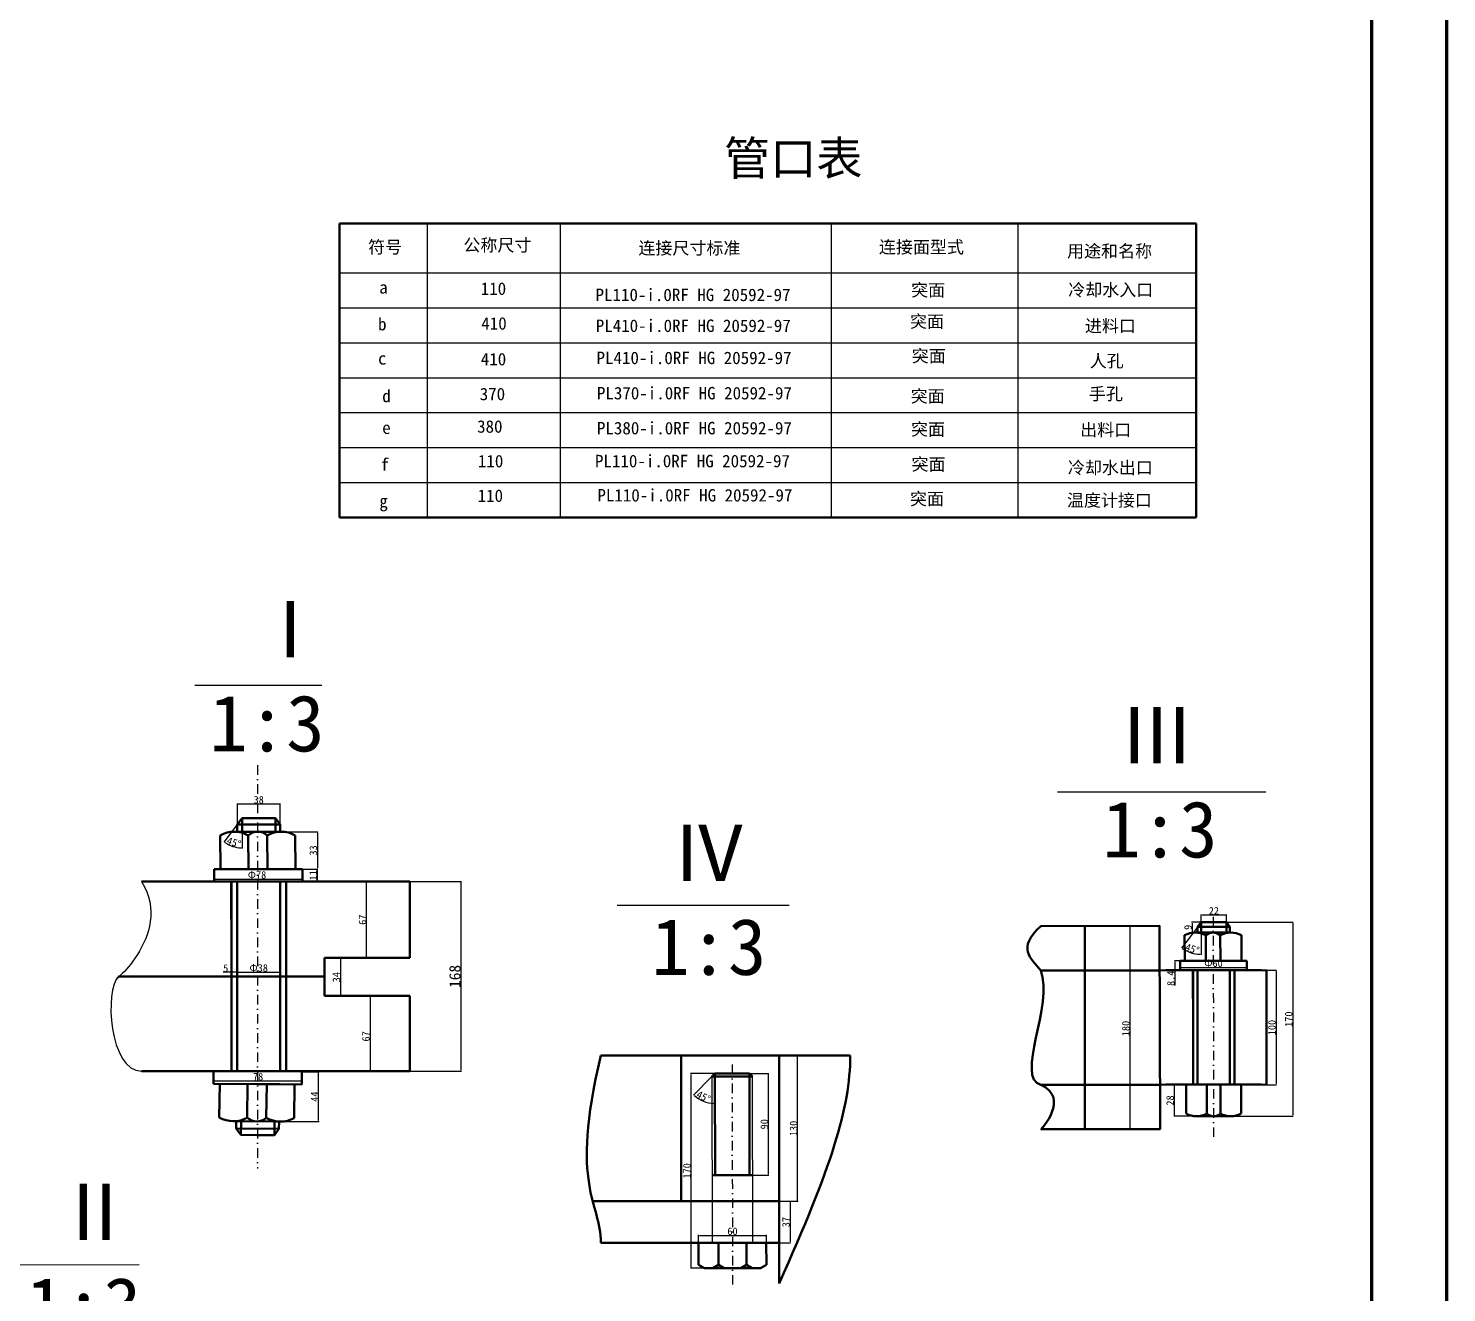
# Model space of a CAD drawing. Header units: millimetres. Extents: x 1899 to 10309, y 746 to 12636.
# Drawn here: x 6539 to 10309, y 4807 to 8168 of the extents above; entities that cross this region are included whole.
import ezdxf
from ezdxf.enums import TextEntityAlignment as Align

# ---------------------------------------------------------------- set-up
doc = ezdxf.new("R2010")
doc.units = ezdxf.units.MM
doc.linetypes.add('DASHDOTX2', pattern=[50.8, 25.4, -12.7, 0, -12.7])
for name, color, linetype, lineweight in [('中心线', 3, 'DASHDOTX2', 25), ('图幅线', 4, 'Continuous', 70), ('填充', 4, 'Continuous', 25), ('粗实线', 4, 'Continuous', 50), ('细实线', 2, 'Continuous', 25)]:
    doc.layers.add(name, color=color, linetype=linetype, lineweight=lineweight)
doc.layers.add('文字', color=7, linetype='Continuous')
doc.styles.get("Standard").update_dxf_attribs({"font": 'simfang.ttf'})
doc.dimstyles.new('ISO-25', dxfattribs={"dimtxt": 2.5, "dimasz": 2.5, "dimexe": 1.25, "dimexo": 0.625, "dimtad": 1, "dimtxsty": 'Standard', "dimcen": 2.5, "dimadec": 0, "dimazin": 0, "dimtfac": 1, "dimtmove": 0, "dimatfit": 3, "dimfxl": 1, "dimarcsym": 0})

# ---------------------------------------------------------------- blocks, each defined once
blk = doc.blocks.new('*D228')
at = {"layer": 'Defpoints', "color": 0, "transparency": 16777216}
for p in [(7553.5, 5899.7), (7553.5, 5395.7), (7689.2, 5395.7)]:
    blk.add_point(p, dxfattribs=at)
at = {"layer": '细实线', "color": 0, "lineweight": -2, "transparency": 16777216}
for p, q in [((7554.1, 5899.7), (7690.4, 5899.7)), ((7689.2, 5897.2), (7689.2, 5398.2)), ((7554.1, 5395.7), (7690.4, 5395.7))]:
    blk.add_line(p, q, dxfattribs=at)
at = {"layer": '细实线', "color": 0, "transparency": 16777216}
for points in [[(7688.7, 5897.2), (7689.6, 5897.2), (7689.2, 5899.7)], [(7688.7, 5398.2), (7689.6, 5398.2), (7689.2, 5395.7)]]:
    blk.add_solid(points, dxfattribs=at)
at = {"layer": '细实线', "color": 0, "transparency": 16777216, "insert": (7673.2, 5647.7), "char_height": 2.5, "attachment_point": 5, "rotation": 90}
blk.add_mtext('{\\H12x;168}', dxfattribs=at)
blk = doc.blocks.new('*D229')
at = {"layer": 'Defpoints', "color": 0, "transparency": 16777216}
for p in [(7208.3, 5658.7), (7094.7, 5647.7), (7208.3, 5647.7)]:
    blk.add_point(p, dxfattribs=at)
at = {"layer": '细实线', "color": 0, "lineweight": -2, "transparency": 16777216}
for p, q in [((7094.7, 5648.3), (7094.7, 5660)), ((7097.2, 5658.7), (7205.8, 5658.7)), ((7208.3, 5648.3), (7208.3, 5660))]:
    blk.add_line(p, q, dxfattribs=at)
at = {"layer": '细实线', "color": 0, "transparency": 16777216}
for points in [[(7097.2, 5659.1), (7097.2, 5658.3), (7094.7, 5658.7)], [(7205.8, 5659.1), (7205.8, 5658.3), (7208.3, 5658.7)]]:
    blk.add_solid(points, dxfattribs=at)
at = {"layer": '细实线', "color": 0, "transparency": 16777216, "insert": (7151.5, 5670), "char_height": 2.5, "attachment_point": 5}
blk.add_mtext('{\\H8x;Φ38}', dxfattribs=at)
blk = doc.blocks.new('*D230')
at = {"layer": 'Defpoints', "color": 0, "transparency": 16777216}
for p in [(7094.7, 5658.7), (7078.9, 5647.7), (7094.7, 5647.7)]:
    blk.add_point(p, dxfattribs=at)
at = {"layer": '细实线', "color": 0, "lineweight": -2, "transparency": 16777216}
for p, q in [((7078.9, 5658.7), (7056.6, 5658.7)), ((7078.9, 5648.3), (7078.9, 5660)), ((7092.2, 5658.7), (7081.4, 5658.7)), ((7094.7, 5648.4), (7094.7, 5660))]:
    blk.add_line(p, q, dxfattribs=at)
at = {"layer": '细实线', "color": 0, "transparency": 16777216}
for points in [[(7081.4, 5659.2), (7081.4, 5658.3), (7078.9, 5658.7)], [(7092.2, 5659.2), (7092.2, 5658.3), (7094.7, 5658.7)]]:
    blk.add_solid(points, dxfattribs=at)
at = {"layer": '细实线', "color": 0, "transparency": 16777216, "insert": (7063.9, 5669.5), "char_height": 2.5, "attachment_point": 5}
blk.add_mtext('{\\H8x;5}', dxfattribs=at)
blk = doc.blocks.new('*D231')
at = {"layer": 'Defpoints', "color": 0, "transparency": 16777216}
for p in [(7033.2, 5916.4), (7268, 5916.4), (7268, 5906)]:
    blk.add_point(p, dxfattribs=at)
at = {"layer": '细实线', "color": 0, "lineweight": -2, "transparency": 16777216}
for p, q in [((7033.2, 5915.7), (7033.2, 5904.7)), ((7035.7, 5906), (7265.5, 5906)), ((7268, 5915.7), (7268, 5904.7))]:
    blk.add_line(p, q, dxfattribs=at)
at = {"layer": '细实线', "color": 0, "transparency": 16777216}
for points in [[(7035.7, 5906.4), (7035.7, 5905.6), (7033.2, 5906)], [(7265.5, 5906.4), (7265.5, 5905.6), (7268, 5906)]]:
    blk.add_solid(points, dxfattribs=at)
at = {"layer": '细实线', "color": 0, "transparency": 16777216, "insert": (7147, 5917.3), "char_height": 2.5, "attachment_point": 5}
blk.add_mtext('{\\H8x;Φ78}', dxfattribs=at)
blk = doc.blocks.new('*D232')
at = {"layer": 'Defpoints', "color": 0, "transparency": 16777216}
for p in [(7208.3, 6106.4), (7094.7, 6051.7), (7208.3, 6051.7)]:
    blk.add_point(p, dxfattribs=at)
at = {"layer": '细实线', "color": 0, "lineweight": -2, "transparency": 16777216}
for p, q in [((7094.7, 6052.3), (7094.7, 6107.6)), ((7097.2, 6106.4), (7205.8, 6106.4)), ((7208.3, 6052.3), (7208.3, 6107.6))]:
    blk.add_line(p, q, dxfattribs=at)
at = {"layer": '细实线', "color": 0, "transparency": 16777216}
for points in [[(7097.2, 6106.8), (7097.2, 6105.9), (7094.7, 6106.4)], [(7205.8, 6106.8), (7205.8, 6105.9), (7208.3, 6106.4)]]:
    blk.add_solid(points, dxfattribs=at)
at = {"layer": '细实线', "color": 0, "transparency": 16777216, "insert": (7151.5, 6117.2), "char_height": 2.5, "attachment_point": 5}
blk.add_mtext('{\\H8x;38}', dxfattribs=at)
blk = doc.blocks.new('*D233')
at = {"layer": 'Defpoints', "color": 0, "transparency": 16777216}
for p in [(7148.6, 6032.3), (7148.6, 5933), (7307.5, 5933)]:
    blk.add_point(p, dxfattribs=at)
at = {"layer": '细实线', "color": 0, "lineweight": -2, "transparency": 16777216}
for p, q in [((7149.2, 6032.3), (7308.8, 6032.3)), ((7307.5, 6029.8), (7307.5, 5935.5)), ((7149.2, 5933), (7308.8, 5933))]:
    blk.add_line(p, q, dxfattribs=at)
at = {"layer": '细实线', "color": 0, "transparency": 16777216}
for points in [[(7307.1, 6029.8), (7307.9, 6029.8), (7307.5, 6032.3)], [(7307.1, 5935.5), (7307.9, 5935.5), (7307.5, 5933)]]:
    blk.add_solid(points, dxfattribs=at)
at = {"layer": '细实线', "color": 0, "transparency": 16777216, "insert": (7296.7, 5982.6), "char_height": 2.5, "attachment_point": 5, "rotation": 90}
blk.add_mtext('{\\H8x;33}', dxfattribs=at)
blk = doc.blocks.new('*D234')
at = {"layer": 'Defpoints', "color": 0, "transparency": 16777216}
for p in [(7268, 5933), (7268, 5899.7), (7306.9, 5899.7)]:
    blk.add_point(p, dxfattribs=at)
at = {"layer": '细实线', "color": 0, "lineweight": -2, "transparency": 16777216}
for p, q in [((7268.6, 5933), (7308.1, 5933)), ((7306.9, 5930.5), (7306.9, 5902.2)), ((7268.6, 5899.7), (7308.1, 5899.7))]:
    blk.add_line(p, q, dxfattribs=at)
at = {"layer": '细实线', "color": 0, "transparency": 16777216}
for points in [[(7306.5, 5930.5), (7307.3, 5930.5), (7306.9, 5933)], [(7306.5, 5902.2), (7307.3, 5902.2), (7306.9, 5899.7)]]:
    blk.add_solid(points, dxfattribs=at)
at = {"layer": '细实线', "color": 0, "transparency": 16777216, "insert": (7296.2, 5916.4), "char_height": 2.5, "attachment_point": 5, "rotation": 90}
blk.add_mtext('{\\H8x;11}', dxfattribs=at)
blk = doc.blocks.new('*D235')
at = {"layer": 'Defpoints', "color": 0, "transparency": 16777216}
for p in [(7346.1, 5697.4), (7346.1, 5596.5), (7369, 5596.5)]:
    blk.add_point(p, dxfattribs=at)
at = {"layer": '细实线', "color": 0, "lineweight": -2, "transparency": 16777216}
for p, q in [((7346.7, 5697.4), (7370.2, 5697.4)), ((7369, 5694.9), (7369, 5599)), ((7346.7, 5596.5), (7370.2, 5596.5))]:
    blk.add_line(p, q, dxfattribs=at)
at = {"layer": '细实线', "color": 0, "transparency": 16777216}
for points in [[(7368.6, 5694.9), (7369.4, 5694.9), (7369, 5697.4)], [(7368.6, 5599), (7369.4, 5599), (7369, 5596.5)]]:
    blk.add_solid(points, dxfattribs=at)
at = {"layer": '细实线', "color": 0, "transparency": 16777216, "insert": (7358.1, 5645.7), "char_height": 2.5, "attachment_point": 5, "rotation": 90}
blk.add_mtext('{\\H8x;34}', dxfattribs=at)
blk = doc.blocks.new('*D236')
at = {"layer": 'Defpoints', "color": 0, "transparency": 16777216}
for p in [(7094.7, 6051.7), (7107.4, 6068.7), (7107.4, 6068.7), (7074.4, 5996.6), (7107.4, 6032.3)]:
    blk.add_point(p, dxfattribs=at)
at = {"layer": '细实线', "color": 0, "lineweight": -2, "transparency": 16777216}
for p, q in [((7094.3, 6051.2), (7059.1, 6004.2)), ((7107.4, 6031.6), (7107.4, 5988.1))]:
    blk.add_line(p, q, dxfattribs=at)
blk.add_arc((7107.4, 6068.7), 79.3, 234.919, 268.1945, dxfattribs=at)
at = {"layer": '细实线', "color": 0, "transparency": 16777216}
for points in [[(7061.6, 6003.4), (7062.1, 6004.1), (7059.8, 6005.2)], [(7104.9, 5989.8), (7104.9, 5989), (7107.4, 5989.4)]]:
    blk.add_solid(points, dxfattribs=at)
at = {"layer": '细实线', "color": 0, "transparency": 16777216, "insert": (7085.7, 6003.7), "char_height": 2.5, "attachment_point": 5, "rotation": 341.5567}
blk.add_mtext('{\\H8x;45°}', dxfattribs=at)
blk = doc.blocks.new('*D237')
at = {"layer": 'Defpoints', "color": 0, "transparency": 16777216}
for p in [(7553.5, 5596.5), (7447.5, 5395.7), (7553.5, 5395.7)]:
    blk.add_point(p, dxfattribs=at)
at = {"layer": '细实线', "color": 0, "lineweight": -2, "transparency": 16777216}
for p, q in [((7552.9, 5596.5), (7446.2, 5596.5)), ((7447.5, 5594), (7447.5, 5398.2)), ((7552.9, 5395.7), (7446.2, 5395.7))]:
    blk.add_line(p, q, dxfattribs=at)
at = {"layer": '细实线', "color": 0, "transparency": 16777216}
for points in [[(7447, 5594), (7447.9, 5594), (7447.5, 5596.5)], [(7447, 5398.2), (7447.9, 5398.2), (7447.5, 5395.7)]]:
    blk.add_solid(points, dxfattribs=at)
at = {"layer": '细实线', "color": 0, "transparency": 16777216, "insert": (7436.6, 5488.3), "char_height": 2.5, "attachment_point": 5, "rotation": 90}
blk.add_mtext('{\\H8x;67}', dxfattribs=at)
blk = doc.blocks.new('*D238')
at = {"layer": 'Defpoints', "color": 0, "transparency": 16777216}
for p in [(7438.4, 5899.7), (7439.8, 5899.7), (7439.8, 5697.4)]:
    blk.add_point(p, dxfattribs=at)
at = {"layer": '细实线', "color": 0, "lineweight": -2, "transparency": 16777216}
for p, q in [((7439.2, 5899.7), (7437.1, 5899.7)), ((7438.4, 5699.9), (7438.4, 5897.2)), ((7439.2, 5697.4), (7437.1, 5697.4))]:
    blk.add_line(p, q, dxfattribs=at)
at = {"layer": '细实线', "color": 0, "transparency": 16777216}
for points in [[(7437.9, 5897.2), (7438.8, 5897.2), (7438.4, 5899.7)], [(7437.9, 5699.9), (7438.8, 5699.9), (7438.4, 5697.4)]]:
    blk.add_solid(points, dxfattribs=at)
at = {"layer": '细实线', "color": 0, "transparency": 16777216, "insert": (7427.5, 5798.5), "char_height": 2.5, "attachment_point": 5, "rotation": 90}
blk.add_mtext('{\\H8x;67}', dxfattribs=at)
blk = doc.blocks.new('*D245')
at = {"layer": 'Defpoints', "color": 0, "transparency": 16777216}
for p in [(9706.6, 5792), (9706.6, 5276), (9900.5, 5276)]:
    blk.add_point(p, dxfattribs=at)
at = {"layer": '细实线', "color": 0, "lineweight": -2, "transparency": 16777216}
for p, q in [((9707.2, 5792), (9901.7, 5792)), ((9900.5, 5789.5), (9900.5, 5278.5)), ((9707.2, 5276), (9901.7, 5276))]:
    blk.add_line(p, q, dxfattribs=at)
at = {"layer": '细实线', "color": 0, "transparency": 16777216}
for points in [[(9900.1, 5789.5), (9900.9, 5789.5), (9900.5, 5792)], [(9900.1, 5278.5), (9900.9, 5278.5), (9900.5, 5276)]]:
    blk.add_solid(points, dxfattribs=at)
at = {"layer": '细实线', "color": 0, "transparency": 16777216, "insert": (9889.7, 5534), "char_height": 2.5, "attachment_point": 5, "rotation": 90}
blk.add_mtext('{\\H8x;170}', dxfattribs=at)
blk = doc.blocks.new('*D246')
at = {"layer": 'Defpoints', "color": 0, "transparency": 16777216}
for p in [(9830.7, 5664.2), (9830.5, 5359.3), (9856, 5359.3)]:
    blk.add_point(p, dxfattribs=at)
at = {"layer": '细实线', "color": 0, "lineweight": -2, "transparency": 16777216}
for p, q in [((9831.4, 5664.2), (9857.2, 5664.2)), ((9856, 5661.7), (9856, 5361.8)), ((9831.1, 5359.3), (9857.2, 5359.3))]:
    blk.add_line(p, q, dxfattribs=at)
at = {"layer": '细实线', "color": 0, "transparency": 16777216}
for points in [[(9855.5, 5661.7), (9856.4, 5661.7), (9856, 5664.2)], [(9855.5, 5361.8), (9856.4, 5361.8), (9856, 5359.3)]]:
    blk.add_solid(points, dxfattribs=at)
at = {"layer": '细实线', "color": 0, "transparency": 16777216, "insert": (9845.1, 5511.8), "char_height": 2.5, "attachment_point": 5, "rotation": 90}
blk.add_mtext('{\\H8x;100}', dxfattribs=at)
blk = doc.blocks.new('*D247')
at = {"layer": 'Defpoints', "color": 0, "transparency": 16777216}
for p in [(9600.7, 5676.6), (9778.6, 5676.6), (9778.6, 5671.2)]:
    blk.add_point(p, dxfattribs=at)
at = {"layer": '细实线', "color": 0, "lineweight": -2, "transparency": 16777216}
for p, q in [((9600.7, 5675.9), (9600.7, 5670)), ((9603.2, 5671.2), (9776.1, 5671.2)), ((9778.6, 5675.9), (9778.6, 5670))]:
    blk.add_line(p, q, dxfattribs=at)
at = {"layer": '细实线', "color": 0, "transparency": 16777216}
for points in [[(9603.2, 5671.6), (9603.2, 5670.8), (9600.7, 5671.2)], [(9776.1, 5671.6), (9776.1, 5670.8), (9778.6, 5671.2)]]:
    blk.add_solid(points, dxfattribs=at)
at = {"layer": '细实线', "color": 0, "transparency": 16777216, "insert": (9689.7, 5682.5), "char_height": 2.5, "attachment_point": 5}
blk.add_mtext('{\\H8x;Φ60}', dxfattribs=at)
blk = doc.blocks.new('*D248')
at = {"layer": 'Defpoints', "color": 0, "transparency": 16777216}
for p in [(9724.4, 5811.5), (9657, 5792), (9724.4, 5792)]:
    blk.add_point(p, dxfattribs=at)
at = {"layer": '细实线', "color": 0, "lineweight": -2, "transparency": 16777216}
for p, q in [((9657, 5792.6), (9657, 5812.7)), ((9659.5, 5811.5), (9721.9, 5811.5)), ((9724.4, 5792.6), (9724.4, 5812.7))]:
    blk.add_line(p, q, dxfattribs=at)
at = {"layer": '细实线', "color": 0, "transparency": 16777216}
for points in [[(9659.5, 5811.9), (9659.5, 5811.1), (9657, 5811.5)], [(9721.9, 5811.9), (9721.9, 5811.1), (9724.4, 5811.5)]]:
    blk.add_solid(points, dxfattribs=at)
at = {"layer": '细实线', "color": 0, "transparency": 16777216, "insert": (9690.7, 5822.2), "char_height": 2.5, "attachment_point": 5}
blk.add_mtext('{\\H8x;22}', dxfattribs=at)
blk = doc.blocks.new('*D249')
at = {"layer": 'Defpoints', "color": 0, "transparency": 16777216}
for p in [(9587.2, 5664), (9600.7, 5689.2), (9600.7, 5664)]:
    blk.add_point(p, dxfattribs=at)
at = {"layer": '细实线', "color": 0, "lineweight": -2, "transparency": 16777216}
for p, q in [((9600.1, 5689.2), (9586, 5689.2)), ((9600.1, 5664), (9586, 5664)), ((9587.2, 5686.7), (9587.2, 5666.5)), ((9587.2, 5664), (9587.2, 5623.9))]:
    blk.add_line(p, q, dxfattribs=at)
at = {"layer": '细实线', "color": 0, "transparency": 16777216}
for points in [[(9586.8, 5686.7), (9587.7, 5686.7), (9587.2, 5689.2)], [(9586.8, 5666.5), (9587.7, 5666.5), (9587.2, 5664)]]:
    blk.add_solid(points, dxfattribs=at)
at = {"layer": '细实线', "color": 0, "transparency": 16777216, "insert": (9576.4, 5642.7), "char_height": 2.5, "attachment_point": 5, "rotation": 90}
blk.add_mtext('{\\H8x;8.4}', dxfattribs=at)
blk = doc.blocks.new('*D250')
at = {"layer": 'Defpoints', "color": 0, "transparency": 16777216}
for p in [(9657, 5792), (9632.6, 5764.4), (9647.3, 5764.4)]:
    blk.add_point(p, dxfattribs=at)
at = {"layer": '细实线', "color": 0, "lineweight": -2, "transparency": 16777216}
for p, q in [((9656.3, 5792), (9631.4, 5792)), ((9632.6, 5789.5), (9632.6, 5766.9)), ((9646.7, 5764.4), (9631.4, 5764.4))]:
    blk.add_line(p, q, dxfattribs=at)
at = {"layer": '细实线', "color": 0, "transparency": 16777216}
for points in [[(9632.2, 5789.5), (9633, 5789.5), (9632.6, 5792)], [(9632.2, 5766.9), (9633, 5766.9), (9632.6, 5764.4)]]:
    blk.add_solid(points, dxfattribs=at)
at = {"layer": '细实线', "color": 0, "transparency": 16777216, "insert": (9621.8, 5778.2), "char_height": 2.5, "attachment_point": 5, "rotation": 90}
blk.add_mtext('{\\H8x;9}', dxfattribs=at)
blk = doc.blocks.new('*D251')
at = {"layer": 'Defpoints', "color": 0, "transparency": 16777216}
for p in [(9617, 5360), (9585.2, 5276), (9644.5, 5276)]:
    blk.add_point(p, dxfattribs=at)
at = {"layer": '细实线', "color": 0, "lineweight": -2, "transparency": 16777216}
for p, q in [((9616.3, 5360), (9584, 5360)), ((9585.2, 5357.5), (9585.2, 5278.5)), ((9643.9, 5276), (9584, 5276))]:
    blk.add_line(p, q, dxfattribs=at)
at = {"layer": '细实线', "color": 0, "transparency": 16777216}
for points in [[(9584.8, 5357.5), (9585.6, 5357.5), (9585.2, 5360)], [(9584.8, 5278.5), (9585.6, 5278.5), (9585.2, 5276)]]:
    blk.add_solid(points, dxfattribs=at)
at = {"layer": '细实线', "color": 0, "transparency": 16777216, "insert": (9574.4, 5318), "char_height": 2.5, "attachment_point": 5, "rotation": 90}
blk.add_mtext('{\\H8x;28}', dxfattribs=at)
blk = doc.blocks.new('*D252')
at = {"layer": 'Defpoints', "color": 0, "transparency": 16777216}
for p in [(9647.3, 5779.1), (9657, 5792), (9657, 5792), (9657, 5764.4), (9621.3, 5714.1)]:
    blk.add_point(p, dxfattribs=at)
at = {"layer": '细实线', "color": 0, "lineweight": -2, "transparency": 16777216}
for p, q in [((9646.9, 5778.6), (9604.8, 5722.5)), ((9657, 5763.8), (9657, 5705.1))]:
    blk.add_line(p, q, dxfattribs=at)
blk.add_arc((9657, 5792), 85.6, 234.7861, 268.3274, dxfattribs=at)
at = {"layer": '细实线', "color": 0, "transparency": 16777216}
for points in [[(9607.3, 5721.7), (9607.8, 5722.3), (9605.6, 5723.5)], [(9654.5, 5706.8), (9654.5, 5706), (9657, 5706.3)]]:
    blk.add_solid(points, dxfattribs=at)
at = {"layer": '细实线', "color": 0, "transparency": 16777216, "insert": (9633.3, 5721), "char_height": 2.5, "attachment_point": 5, "rotation": 341.5567}
blk.add_mtext('{\\H8x;45°}', dxfattribs=at)
blk = doc.blocks.new('*D253')
at = {"layer": 'Defpoints', "color": 0, "transparency": 16777216}
for p in [(9388.4, 5781.5), (9389.3, 5241.5), (9467.7, 5241.5)]:
    blk.add_point(p, dxfattribs=at)
at = {"layer": '细实线', "color": 0, "lineweight": -2, "transparency": 16777216}
for p, q in [((9389, 5781.5), (9468.9, 5781.5)), ((9467.7, 5779), (9467.7, 5244)), ((9390, 5241.5), (9468.9, 5241.5))]:
    blk.add_line(p, q, dxfattribs=at)
at = {"layer": '细实线', "color": 0, "transparency": 16777216}
for points in [[(9467.2, 5779), (9468.1, 5779), (9467.7, 5781.5)], [(9467.2, 5244), (9468.1, 5244), (9467.7, 5241.5)]]:
    blk.add_solid(points, dxfattribs=at)
at = {"layer": '细实线', "color": 0, "transparency": 16777216, "insert": (9456.8, 5509.2), "char_height": 2.5, "attachment_point": 5, "rotation": 90}
blk.add_mtext('{\\H8x;180}', dxfattribs=at)
blk = doc.blocks.new('*D254')
at = {"layer": 'Defpoints', "color": 0, "transparency": 16777216}
for p in [(8410, 5389.6), (8300.7, 4872.1), (8411.1, 4872.1)]:
    blk.add_point(p, dxfattribs=at)
at = {"layer": '细实线', "color": 0, "lineweight": -2, "transparency": 16777216}
for p, q in [((8409.3, 5389.6), (8299.5, 5389.6)), ((8300.7, 5387.1), (8300.7, 4874.6)), ((8410.5, 4872.1), (8299.5, 4872.1))]:
    blk.add_line(p, q, dxfattribs=at)
at = {"layer": '细实线', "color": 0, "transparency": 16777216}
for points in [[(8300.3, 5387.1), (8301.2, 5387.1), (8300.7, 5389.6)], [(8300.3, 4874.6), (8301.2, 4874.6), (8300.7, 4872.1)]]:
    blk.add_solid(points, dxfattribs=at)
at = {"layer": '细实线', "color": 0, "transparency": 16777216, "insert": (8289.9, 5130.8), "char_height": 2.5, "attachment_point": 5, "rotation": 90}
blk.add_mtext('{\\H8x;170}', dxfattribs=at)
blk = doc.blocks.new('*D255')
at = {"layer": 'Defpoints', "color": 0, "transparency": 16777216}
for p in [(8321, 4939.4), (8501, 4959.2), (8501, 4939.4)]:
    blk.add_point(p, dxfattribs=at)
at = {"layer": '细实线', "color": 0, "lineweight": -2, "transparency": 16777216}
for p, q in [((8321, 4940), (8321, 4960.4)), ((8323.5, 4959.2), (8498.5, 4959.2)), ((8501, 4940), (8501, 4960.4))]:
    blk.add_line(p, q, dxfattribs=at)
at = {"layer": '细实线', "color": 0, "transparency": 16777216}
for points in [[(8323.5, 4959.6), (8323.5, 4958.8), (8321, 4959.2)], [(8498.5, 4959.6), (8498.5, 4958.8), (8501, 4959.2)]]:
    blk.add_solid(points, dxfattribs=at)
at = {"layer": '细实线', "color": 0, "transparency": 16777216, "insert": (8411, 4970), "char_height": 2.5, "attachment_point": 5}
blk.add_mtext('{\\H8x;60}', dxfattribs=at)
blk = doc.blocks.new('*D256')
at = {"layer": 'Defpoints', "color": 0, "transparency": 16777216}
for p in [(8455.9, 5389.7), (8506.7, 5389.7), (8464.6, 5119.7)]:
    blk.add_point(p, dxfattribs=at)
at = {"layer": '细实线', "color": 0, "lineweight": -2, "transparency": 16777216}
for p, q in [((8456.5, 5389.7), (8507.9, 5389.7)), ((8506.7, 5122.2), (8506.7, 5387.2)), ((8465.2, 5119.7), (8507.9, 5119.7))]:
    blk.add_line(p, q, dxfattribs=at)
at = {"layer": '细实线', "color": 0, "transparency": 16777216}
for points in [[(8506.2, 5387.2), (8507.1, 5387.2), (8506.7, 5389.7)], [(8506.2, 5122.2), (8507.1, 5122.2), (8506.7, 5119.7)]]:
    blk.add_solid(points, dxfattribs=at)
at = {"layer": '细实线', "color": 0, "transparency": 16777216, "insert": (8495.8, 5254.7), "char_height": 2.5, "attachment_point": 5, "rotation": 90}
blk.add_mtext('{\\H8x;90}', dxfattribs=at)
blk = doc.blocks.new('*D257')
at = {"layer": 'Defpoints', "color": 0, "transparency": 16777216}
for p in [(8534.8, 5049.9), (8534.8, 4939.4), (8564.1, 4939.4)]:
    blk.add_point(p, dxfattribs=at)
at = {"layer": '细实线', "color": 0, "lineweight": -2, "transparency": 16777216}
for p, q in [((8535.4, 5049.9), (8565.4, 5049.9)), ((8564.1, 5047.4), (8564.1, 4941.9)), ((8535.4, 4939.4), (8565.4, 4939.4))]:
    blk.add_line(p, q, dxfattribs=at)
at = {"layer": '细实线', "color": 0, "transparency": 16777216}
for points in [[(8563.7, 5047.4), (8564.5, 5047.4), (8564.1, 5049.9)], [(8563.7, 4941.9), (8564.5, 4941.9), (8564.1, 4939.4)]]:
    blk.add_solid(points, dxfattribs=at)
at = {"layer": '细实线', "color": 0, "transparency": 16777216, "insert": (8553.3, 4994.7), "char_height": 2.5, "attachment_point": 5, "rotation": 90}
blk.add_mtext('{\\H8x;37}', dxfattribs=at)
blk = doc.blocks.new('*D258')
at = {"layer": 'Defpoints', "color": 0, "transparency": 16777216}
for p in [(8534.8, 5437.6), (8584.2, 5437.6), (8534.8, 5049.9)]:
    blk.add_point(p, dxfattribs=at)
at = {"layer": '细实线', "color": 0, "lineweight": -2, "transparency": 16777216}
for p, q in [((8535.4, 5437.6), (8585.4, 5437.6)), ((8584.2, 5052.4), (8584.2, 5435.1)), ((8535.4, 5049.9), (8585.4, 5049.9))]:
    blk.add_line(p, q, dxfattribs=at)
at = {"layer": '细实线', "color": 0, "transparency": 16777216}
for points in [[(8583.8, 5435.1), (8584.6, 5435.1), (8584.2, 5437.6)], [(8583.8, 5052.4), (8584.6, 5052.4), (8584.2, 5049.9)]]:
    blk.add_solid(points, dxfattribs=at)
at = {"layer": '细实线', "color": 0, "transparency": 16777216, "insert": (8573.3, 5243.7), "char_height": 2.5, "attachment_point": 5, "rotation": 90}
blk.add_mtext('{\\H8x;130}', dxfattribs=at)
blk = doc.blocks.new('*D259')
at = {"layer": 'Defpoints', "color": 0, "transparency": 16777216}
for p in [(8356, 5381.4), (8364.1, 5389.5), (8364.1, 5389.5), (8343.7, 5312.6), (8364.7, 5119.5)]:
    blk.add_point(p, dxfattribs=at)
at = {"layer": '细实线', "color": 0, "lineweight": -2, "transparency": 16777216}
blk.add_line((8355.5, 5380.9), (8307.1, 5332.3), dxfattribs=at)
blk.add_arc((8364.1, 5389.5), 79.5, 226.9265, 268.3231, dxfattribs=at)
at = {"layer": '细实线', "color": 0, "transparency": 16777216}
for points in [[(8309.5, 5331.1), (8310.1, 5331.7), (8308, 5333.1)], [(8361.7, 5310.4), (8361.7, 5309.6), (8364.2, 5310)]]:
    blk.add_solid(points, dxfattribs=at)
at = {"layer": '细实线', "color": 0, "transparency": 16777216, "insert": (8334, 5327.7), "char_height": 2.5, "attachment_point": 5, "rotation": 334.0576}
blk.add_mtext('{\\H8x;45°}', dxfattribs=at)
blk = doc.blocks.new('*D260')
at = {"layer": 'Defpoints', "color": 0, "transparency": 16777216}
for p in [(7266.2, 5393.9), (7310.6, 5393.9), (7205.6, 5262.3)]:
    blk.add_point(p, dxfattribs=at)
at = {"layer": '细实线', "color": 0, "lineweight": -2, "transparency": 16777216}
for p, q in [((7266.9, 5393.9), (7311.9, 5393.9)), ((7310.6, 5264.8), (7310.6, 5391.4)), ((7206.2, 5262.3), (7311.9, 5262.3))]:
    blk.add_line(p, q, dxfattribs=at)
at = {"layer": '细实线', "color": 0, "transparency": 16777216}
for points in [[(7310.2, 5391.4), (7311, 5391.4), (7310.6, 5393.9)], [(7310.2, 5264.8), (7311, 5264.8), (7310.6, 5262.3)]]:
    blk.add_solid(points, dxfattribs=at)
at = {"layer": '细实线', "color": 0, "transparency": 16777216, "insert": (7300, 5328.1), "char_height": 2.5, "attachment_point": 5, "rotation": 90}
blk.add_mtext('{\\H8x;44}', dxfattribs=at)
blk = doc.blocks.new('*D261')
at = {"layer": 'Defpoints', "color": 0, "transparency": 16777216}
for p in [(7031.4, 5379.1), (7266.1, 5377.3), (7266.1, 5370.1)]:
    blk.add_point(p, dxfattribs=at)
at = {"layer": '细实线', "color": 0, "lineweight": -2, "transparency": 16777216}
for p, q in [((7031.4, 5378.5), (7031.4, 5368.9)), ((7033.9, 5370.1), (7263.6, 5370.1)), ((7266.1, 5376.7), (7266.1, 5368.9))]:
    blk.add_line(p, q, dxfattribs=at)
at = {"layer": '细实线', "color": 0, "transparency": 16777216}
for points in [[(7033.9, 5370.6), (7033.9, 5369.7), (7031.4, 5370.1)], [(7263.6, 5370.6), (7263.6, 5369.7), (7266.1, 5370.1)]]:
    blk.add_solid(points, dxfattribs=at)
at = {"layer": '细实线', "color": 0, "transparency": 16777216, "insert": (7149.9, 5381), "char_height": 2.5, "attachment_point": 5}
blk.add_mtext('{\\H8x;78}', dxfattribs=at)

msp = doc.modelspace()

# ---------------------------------------------------------------- linework, layer by layer
at = {"layer": '中心线'}
for p, q in [((7148.662, 6209.233), (7148.662, 5137.376)), ((9688.774, 5806.362), (9690.144, 5214.213)), ((8409.917, 5413.866), (8411.211, 4819.731))]:
    msp.add_line(p, q, dxfattribs=at)
at = {"layer": '图幅线'}
for points in [[(1899.461, 12635.908), (10309.461, 12635.908), (10309.461, 745.908), (1899.461, 745.908)], [(2099.461, 12435.908), (10109.461, 12435.908), (10109.461, 945.908), (2099.461, 945.908)]]:
    msp.add_lwpolyline(points, close=True, dxfattribs=at)
at = {"layer": '填充'}
for points in [[(6840.36, 5899.721), (6930.194, 5753.811), (6740.831, 5612.468), (6778.885, 5647.716)], [(6778.885, 5647.716), (6740.831, 5612.468), (6753.895, 5395.711), (6840.36, 5395.711)]]:
    msp.add_open_spline(points, degree=3, dxfattribs=at)
at = {"layer": '文字', "lineweight": -3}
for p, q in [((7600.339, 6867.335), (7600.339, 7649.215)), ((7953.553, 6867.335), (7953.553, 7649.215)), ((8673.976, 6867.335), (8673.976, 7649.215)), ((9170.484, 6867.335), (9170.484, 7649.215)), ((9643.957, 7516.693), (7366.379, 7516.693)), ((9643.957, 7423.927), (7366.379, 7423.927)), ((9643.957, 7331.162), (7366.379, 7331.162)), ((9643.957, 7238.396), (7366.379, 7238.396)), ((9643.957, 7145.631), (7366.379, 7145.631)), ((9643.957, 7052.866), (7366.379, 7052.866)), ((9643.957, 6960.1), (7366.379, 6960.1))]:
    msp.add_line(p, q, dxfattribs=at)
at = {"layer": '粗实线', "lineweight": 50}
for p, q in [((7366.379, 6867.335), (7366.379, 7649.215)), ((9643.957, 7649.215), (7366.379, 7649.215)), ((9643.957, 7649.215), (9643.957, 6867.335)), ((9643.957, 6867.335), (7366.379, 6867.335))]:
    msp.add_line(p, q, dxfattribs=at)
at = {"layer": '粗实线'}
for p, q in [((7094.665, 6051.682), (7107.434, 6068.697)), ((7107.434, 6068.697), (7149.453, 6068.697)), ((7107.434, 6068.697), (7107.434, 6032.264)), ((7196.419, 6068.697), (7149.453, 6068.697)), ((7208.291, 6051.682), (7196.419, 6068.697)), ((7196.419, 6068.697), (7196.419, 6032.264)), ((7049.336, 6022.534), (7049.765, 5932.985)), ((7088.976, 6032.264), (7208.985, 6032.264)), ((7123.626, 6022.534), (7124.054, 5932.985)), ((7174.335, 6022.534), (7174.764, 5932.985)), ((7248.625, 6022.534), (7249.053, 5932.985)), ((7267.977, 5932.985), (7033.206, 5932.985)), ((7033.206, 5932.985), (7033.206, 5899.721)), ((7089.404, 5932.985), (7209.414, 5932.985)), ((7267.977, 5899.721), (7267.977, 5932.985)), ((6840.36, 5899.721), (7553.495, 5899.721)), ((7078.825, 5699.189), (7078.468, 5899.721)), ((7078.825, 5746.709), (7078.825, 5899.722)), ((7094.665, 5899.75), (7094.665, 5395.711)), ((7208.291, 5899.952), (7208.291, 5395.711)), ((7224.131, 5746.709), (7224.131, 5899.98)), ((7553.495, 5899.721), (7553.495, 5697.376)), ((9347.415, 5781.448), (9347.415, 5241.232)), ((9647.301, 5779.09), (9656.974, 5791.981)), ((9656.974, 5791.981), (9688.807, 5791.981)), ((9656.974, 5791.981), (9656.974, 5764.38)), ((9724.388, 5791.981), (9688.807, 5791.981)), ((9733.381, 5779.09), (9724.388, 5791.981)), ((9724.388, 5791.981), (9724.388, 5764.38)), ((7078.825, 5699.189), (7078.825, 5746.709)), ((7224.131, 5699.189), (7224.131, 5746.709)), ((9612.961, 5757.009), (9613.285, 5689.169)), ((9642.991, 5764.38), (9733.907, 5764.38)), ((9669.241, 5757.009), (9669.565, 5689.169)), ((9707.657, 5757.009), (9707.982, 5689.169)), ((9763.937, 5757.009), (9764.262, 5689.169)), ((7078.825, 5699.189), (7079.181, 5498.657)), ((7078.825, 5699.189), (7079.181, 5395.711)), ((7224.131, 5699.189), (7224.131, 5395.711)), ((7326.149, 5697.376), (7326.149, 5647.716)), ((7553.495, 5697.376), (7326.149, 5697.376)), ((7553.495, 5697.376), (7553.495, 5697.376)), ((9546.74, 5663.716), (9230.46, 5663.154)), ((9830.726, 5664.221), (9546.74, 5663.716)), ((9563.031, 5663.969), (9817.111, 5663.969)), ((9778.598, 5689.169), (9600.741, 5689.169)), ((9600.741, 5689.169), (9600.741, 5663.969)), ((9635.301, 5512.05), (9635.031, 5663.969)), ((9635.301, 5548.05), (9635.301, 5663.969)), ((9643.315, 5689.169), (9734.232, 5689.169)), ((9647.301, 5663.99), (9647.301, 5360.004)), ((9733.381, 5664.143), (9733.381, 5360.004)), ((9745.381, 5548.05), (9745.381, 5664.165)), ((9778.598, 5663.969), (9778.598, 5689.169)), ((9830.517, 5511.236), (9830.517, 5663.154)), ((6778.885, 5647.716), (7326.149, 5647.716)), ((7326.149, 5647.716), (7326.149, 5596.488)), ((7326.149, 5596.488), (7553.495, 5596.488)), ((7553.495, 5596.488), (7553.495, 5395.711)), ((9635.301, 5512.05), (9635.301, 5548.05)), ((9745.381, 5512.05), (9745.381, 5548.05)), ((9635.301, 5512.05), (9635.571, 5360.132)), ((9635.301, 5512.05), (9635.571, 5360.132)), ((9745.381, 5512.05), (9745.381, 5360.004)), ((9830.517, 5511.236), (9830.517, 5359.317)), ((8724.016, 5437.562), (8060.95, 5437.562)), ((8274.268, 5049.925), (8274.268, 5437.562)), ((8534.802, 4831), (8534.802, 5437.562)), ((7553.495, 5395.711), (6840.36, 5395.711)), ((7031.228, 5362.448), (7031.482, 5395.711)), ((7266.245, 5393.921), (7265.991, 5360.658)), ((7265.991, 5360.658), (7031.228, 5362.448)), ((7046.674, 5272.779), (7047.786, 5362.322)), ((7087.424, 5362.019), (7207.43, 5361.104)), ((7120.962, 5272.212), (7122.073, 5361.755)), ((7171.67, 5271.826), (7172.781, 5361.369)), ((7245.957, 5271.259), (7247.069, 5360.802)), ((9547.28, 5359.88), (9231, 5359.318)), ((9831.266, 5360.385), (9547.28, 5359.88)), ((9563.272, 5360.004), (9817.353, 5360.004)), ((9586.072, 5360.004), (9794.553, 5360.004)), ((9617.032, 5360.004), (9617.032, 5283.375)), ((9672.052, 5360.004), (9672.052, 5283.375)), ((9707.949, 5360.004), (9707.949, 5283.375)), ((9762.969, 5360.004), (9762.969, 5283.375)), ((7086.239, 5262.747), (7206.245, 5261.832)), ((7091.78, 5243.286), (7104.419, 5226.174)), ((7104.419, 5226.174), (7104.697, 5262.606)), ((7193.402, 5225.496), (7193.679, 5261.927)), ((7205.402, 5242.42), (7193.402, 5225.496)), ((9644.542, 5276.004), (9735.459, 5276.004)), ((7104.419, 5226.174), (7146.437, 5225.854)), ((7193.402, 5225.496), (7146.437, 5225.854)), ((8039.518, 5049.925), (8534.802, 5049.925)), ((8060.95, 4939.394), (8534.802, 4939.394))]:
    msp.add_line(p, q, dxfattribs=at)
at = {"layer": '粗实线', "ltscale": 0.5}
for p, q in [((8355.988, 5381.371), (8364.07, 5389.489)), ((8463.988, 5381.606), (8355.988, 5381.371)), ((8455.87, 5389.689), (8364.07, 5389.489)), ((8364.658, 5119.49), (8364.07, 5389.489)), ((8456.458, 5119.689), (8455.87, 5389.689)), ((8463.988, 5381.606), (8455.87, 5389.689)), ((8464.558, 5119.707), (8356.558, 5119.472)), ((8320.95, 4939.394), (8500.95, 4939.786)), ((8321.078, 4880.728), (8320.95, 4939.394)), ((8373.728, 4880.842), (8373.6, 4939.509)), ((8500.95, 4939.786), (8501.078, 4881.119)), ((8336.397, 4871.927), (8321.078, 4880.728)), ((8485.797, 4872.253), (8336.397, 4871.927)), ((8373.728, 4880.842), (8358.447, 4871.975)), ((8373.728, 4880.842), (8389.047, 4872.042)), ((8448.428, 4881.005), (8433.147, 4872.138)), ((8501.078, 4881.119), (8485.797, 4872.253))]:
    msp.add_line(p, q, dxfattribs=at)
at = {"layer": '粗实线', "lineweight": -3, "ltscale": 0.5}
for p, q in [((8355.988, 5381.371), (8356.95, 4939.472)), ((8464.95, 4939.707), (8463.988, 5381.606))]:
    msp.add_line(p, q, dxfattribs=at)
at = {"layer": '粗实线'}
for points in [[(7094.665, 6031.842), (7208.291, 6031.842), (7208.291, 6051.682), (7094.665, 6051.682)], [(9647.301, 5764.06), (9733.381, 5764.06), (9733.381, 5779.09), (9647.301, 5779.09)], [(7091.931, 5263.125), (7205.554, 5262.259), (7205.402, 5242.42), (7091.78, 5243.286)]]:
    msp.add_lwpolyline(points, close=True, dxfattribs=at)
msp.add_lwpolyline([(9230.25, 5781.239), (9230.25, 5781.239), (9546.53, 5781.801), (9547.489, 5241.795), (9231.21, 5241.233), (9231.21, 5241.233)], dxfattribs=at)
at = {"layer": '粗实线', "ltscale": 0.5}
msp.add_lwpolyline([(8463.747, 4872.205), (8448.428, 4881.005), (8448.3, 4939.671)], dxfattribs=at)
at = {"layer": '粗实线'}
for centre, radius, start, end in [((7086.481, 5956.671), 75.616, 60.57849, 119.42151), ((7148.98, 5994.374), 37.893, 48.000981, 131.999019), ((7211.48, 5956.671), 75.616, 60.57849, 119.42151), ((9641.101, 5707.112), 57.285, 60.57849, 119.42151), ((9688.449, 5735.675), 28.707, 48.000981, 131.999019), ((9735.797, 5707.112), 57.285, 60.57849, 119.42151), ((9644.542, 5331.024), 55.02, 240, 300), ((9690.001, 5301.54), 25.536, 225.344154, 314.655846), ((9735.459, 5331.024), 55.02, 240, 300), ((7084.32, 5338.357), 75.616, 240.141683, 298.984702), ((7146.531, 5300.178), 37.893, 227.564173, 311.562211), ((7209.316, 5337.404), 75.616, 240.141683, 298.984702)]:
    msp.add_arc(centre, radius, start, end, dxfattribs=at)
for points in [[(9230.25, 5781.239), (9166.27, 5722.104), (9203.274, 5697.242), (9230.46, 5663.154)], [(9230.46, 5663.154), (9265.772, 5574.602), (9161.065, 5376.207), (9231, 5359.318)], [(8060.95, 5437.562), (7977.392, 5083.697), (8060.95, 5049.925), (8060.95, 4939.394)], [(8534.802, 4831), (8674.054, 5141.281), (8724.016, 5297.051), (8724.016, 5437.562)], [(9231, 5359.318), (9309.053, 5322.876), (9231.21, 5241.233), (9231.21, 5241.233)]]:
    msp.add_open_spline(points, degree=3, dxfattribs=at)
at = {"layer": '细实线'}
for p, q in [((6981.998, 6422.124), (7319.657, 6421.534)), ((9275.016, 6138.267), (9828.395, 6138.267)), ((8104.148, 5836.839), (8562.056, 5837.078)), ((6500.617, 4880.928), (6833.588, 4881.498))]:
    msp.add_line(p, q, dxfattribs=at)

# ---------------------------------------------------------------- texts
at = {"layer": '文字', "lineweight": -3}
for s, p in [('符号', (7442.375, 7569.827)), ('公称尺寸', (7695.646, 7575.115)), ('连接尺寸标准', (8160.916, 7567.194)), ('连接面型式', (8800.337, 7569.91)), ('用途和名称', (9300.439, 7559.232)), ('突面', (8885.955, 7455.481)), ('冷却水入口', (9303.548, 7456.17)), ('突面', (8882.834, 7372.149)), ('进料口', (9347.906, 7360.338)), ('突面', (8887.654, 7280.481)), ('人孔', (9360.603, 7267.284)), ('突面', (8884.665, 7173.541)), ('手孔', (9358.408, 7179.786)), ('突面', (8885.565, 7085.607)), ('出料口', (9335.392, 7083.954)), ('突面', (8886.931, 6992.553)), ('冷却水出口', (9302.616, 6983.644)), ('突面', (8882.834, 6900.577)), ('温度计接口', (9300.023, 6896.882))]:
    msp.add_text(s, height=33.1305, dxfattribs=at).set_placement(p)
at = {"layer": '文字'}
for s, height, p in [('a', 33.131, (7483.117, 7479.364)), ('110', 33.1305, (7775.546, 7475.953)), ('PL110-i.0RF HG 20592-97', 33.1305, (8306.126, 7459.453)), ('b', 33.131, (7480.035, 7381.644)), ('410', 33.1305, (7777.025, 7383.519)), ('PL410-i.0RF HG 20592-97', 33.1305, (8306.749, 7377.352)), ('c', 33.131, (7480.035, 7290.587)), ('410', 33.1305, (7775.662, 7288.442)), ('PL410-i.0RF HG 20592-97', 33.1305, (8308.811, 7291.879)), ('d', 33.131, (7491.152, 7190.647)), ('370', 33.1305, (7772.87, 7195.834)), ('PL370-i.0RF HG 20592-97', 33.1305, (8309.842, 7198.169)), ('e', 33.131, (7491.152, 7106.253)), ('380', 33.1305, (7765.85, 7109.58)), ('PL380-i.0RF HG 20592-97', 33.1305, (8309.803, 7105.196)), ('f', 33.131, (7486.705, 7008.533)), ('110', 33.1305, (7767.986, 7017.48)), ('PL110-i.0RF HG 20592-97', 33.1305, (8304.648, 7017.663)), ('110', 33.1305, (7767.238, 6925.502)), ('PL110-i.0RF HG 20592-97', 33.1305, (8311.111, 6926.724)), ('g', 33.131, (7483.507, 6911.345))]:
    msp.add_text(s, height=height, dxfattribs=at).set_placement(p, align=Align.MIDDLE_CENTER)
at = {"layer": '文字', "lineweight": -3, "insert": (8388.403, 7867.702), "char_height": 90, "width": 1021.47256, "attachment_point": 1}
msp.add_mtext('管口表', dxfattribs=at)
at = {"layer": '细实线', "char_height": 150, "attachment_point": 1}
for s, width, heights, insert in [('\\pi612.75;{\\fSimSun|b0|i0|c134|p2;Ⅰ\\P\\pi500.04;1:3}', 1284.16355, [493.228], (6520.451, 6645.811)), ('\\pi166.68;{\\fSimSun|b0|i0|c134|p2;Ⅲ\\P\\pi123.94;1:3}', 531.95941, [0], (9270.312, 6363.962)), ('\\pi-34.839;{\\fSimSun|b0|i0|c134|p2;Ⅳ\\P\\pi-86.375;1:3}', 111.32761, [0], (8281.241, 6051.711)), ('\\pi523.78;{\\fSimSun|b0|i0|c134|p2;Ⅱ\\P\\pi444.17;1:3}', 1172.42776, [0], (6089.139, 5097.381))]:
    msp.add_mtext_dynamic_manual_height_columns(s, width=width, gutter_width=12.5, heights=heights, dxfattribs=dict(at, insert=insert))

# ---------------------------------------------------------------- dimensions: what is measured, and where the dimension line sits
at = {"layer": '细实线'}
for base, p1, p2, text, picture, middle in [((7208.291, 6106.351), (7094.665, 6051.682), (7208.291, 6051.682), '{\\H8x;38}', '*D232', (7151.478, 6117.195)), ((9724.388, 5811.485), (9656.974, 5791.981), (9724.388, 5791.981), '{\\H8x;22}', '*D248', (9690.681, 5822.151)), ((8500.951, 4959.187), (8320.95, 4939.394), (8500.951, 4939.394), '{\\H8x;60}', '*D255', (8410.951, 4970.023))]:
    dim = msp.add_linear_dim(base=base, p1=p1, p2=p2, text=text, dimstyle='ISO-25', dxfattribs=at)
    dim.commit()
    dim.dimension.update_dxf_attribs({"geometry": picture, "text_midpoint": middle})
dim = msp.add_angular_dim_2l(base=(7074.418, 5996.555), line1=((7107.434, 6068.697), (7107.434, 6032.264)), line2=((7094.665, 6051.682), (7107.434, 6068.697)), text='{\\H8x;45°}', dimstyle='ISO-25', dxfattribs=at)
dim.commit()
dim.dimension.update_dxf_attribs({"geometry": '*D236', "text_midpoint": (7085.75, 6003.676)})
for base, p1, p2, text, picture, middle in [((7307.501, 5932.985), (7148.552, 6032.264), (7148.552, 5932.985), '{\\H8x;33}', '*D233', (7296.657, 5982.625)), ((7306.893, 5899.721), (7267.977, 5932.985), (7267.977, 5899.721), '{\\H8x;11}', '*D234', (7296.227, 5916.353)), ((7438.365, 5899.721), (7439.822, 5697.376), (7439.822, 5899.721), '{\\H8x;67}', '*D238', (7427.529, 5798.549)), ((7689.156, 5395.711), (7553.495, 5899.721), (7553.495, 5395.711), '{\\H12x;168}', '*D228', (7673.213, 5647.716)), ((9632.605, 5764.38), (9656.974, 5791.981), (9647.301, 5764.38), '{\\H8x;9}', '*D250', (9621.769, 5778.18)), ((9900.494, 5276.004), (9706.597, 5791.981), (9706.597, 5276.004), '{\\H8x;170}', '*D245', (9889.658, 5533.992)), ((9587.238, 5663.969), (9600.741, 5689.169), (9600.741, 5663.969), '{\\H8x;8.4}', '*D249', (9576.401, 5642.665)), ((9855.954, 5359.317), (9830.726, 5664.221), (9830.517, 5359.317), '{\\H8x;100}', '*D246', (9845.118, 5511.769)), ((8584.183, 5437.562), (8534.802, 5049.925), (8534.802, 5437.562), '{\\H8x;130}', '*D258', (8573.339, 5243.743)), ((7310.61, 5393.921), (7205.554, 5262.259), (7266.245, 5393.921), '{\\H8x;44}', '*D260', (7299.985, 5328.09)), ((8300.743, 4872.09), (8409.97, 5389.589), (8411.097, 4872.09), '{\\H8x;170}', '*D254', (8289.907, 5130.839)), ((8506.658, 5389.689), (8464.558, 5119.707), (8455.87, 5389.689), '{\\H8x;90}', '*D256', (8495.822, 5254.698)), ((9585.233, 5276.004), (9616.974, 5360.004), (9644.542, 5276.004), '{\\H8x;28}', '*D251', (9574.397, 5318.004)), ((8564.108, 4939.394), (8534.802, 5049.925), (8534.802, 4939.394), '{\\H8x;37}', '*D257', (8553.265, 4994.659))]:
    dim = msp.add_linear_dim(base=base, p1=p1, p2=p2, angle=90, text=text, dimstyle='ISO-25', dxfattribs=at)
    dim.commit()
    dim.dimension.update_dxf_attribs({"geometry": picture, "text_midpoint": middle})
for base, p1, p2, text, picture, middle in [((7267.977, 5905.995), (7033.206, 5916.353), (7267.977, 5916.353), '{\\H8x;Φ78}', '*D231', (7147.05, 5905.995)), ((9778.598, 5671.226), (9600.741, 5676.569), (9778.598, 5676.569), '{\\H8x;Φ60}', '*D247', (9689.669, 5671.226)), ((7094.665, 5658.742), (7078.885, 5647.716), (7094.665, 5647.731), '{\\H8x;5}', '*D230', (7063.881, 5658.742)), ((7208.291, 5658.732), (7094.665, 5647.716), (7208.291, 5647.716), '{\\H8x;Φ38}', '*D229', (7151.478, 5658.732)), ((7266.118, 5370.139), (7031.355, 5379.079), (7266.118, 5377.29), '{\\H8x;78}', '*D261', (7149.91, 5370.139))]:
    dim = msp.add_linear_dim(base=base, p1=p1, p2=p2, text=text, dimstyle='ISO-25', dxfattribs=at)
    dim.commit()
    dim.dimension.update_dxf_attribs({"geometry": picture, "text_midpoint": middle, "dimtype": 160})
for base, p1, p2, text, picture, middle in [((9467.651, 5241.514), (9388.39, 5781.52), (9389.35, 5241.514), '{\\H8x;180}', '*D253', (9467.651, 5509.196)), ((7368.973, 5596.488), (7346.109, 5697.376), (7346.109, 5596.488), '{\\H8x;34}', '*D235', (7368.973, 5645.748)), ((7447.465, 5395.711), (7553.495, 5596.488), (7553.495, 5395.711), '{\\H8x;67}', '*D237', (7447.465, 5488.304))]:
    dim = msp.add_linear_dim(base=base, p1=p1, p2=p2, angle=90, text=text, dimstyle='ISO-25', dxfattribs=at)
    dim.commit()
    dim.dimension.update_dxf_attribs({"geometry": picture, "text_midpoint": middle, "dimtype": 160})
for base, line1, line2, text, picture, middle in [((9621.335, 5714.106), ((9656.974, 5791.981), (9656.974, 5764.38)), ((9647.301, 5779.09), (9656.974, 5791.981)), '{\\H8x;45°}', '*D252', (9629.88, 5710.738)), ((8343.66, 5312.648), ((8364.658, 5119.49), (8364.07, 5389.489)), ((8355.988, 5381.371), (8364.07, 5389.489)), '{\\H8x;<>}', '*D259', (8329.289, 5317.995))]:
    dim = msp.add_angular_dim_2l(base=base, line1=line1, line2=line2, text=text, dimstyle='ISO-25', dxfattribs=at)
    dim.commit()
    dim.dimension.update_dxf_attribs({"geometry": picture, "text_midpoint": middle, "dimtype": 162})

doc.saveas('drawing.dxf')
